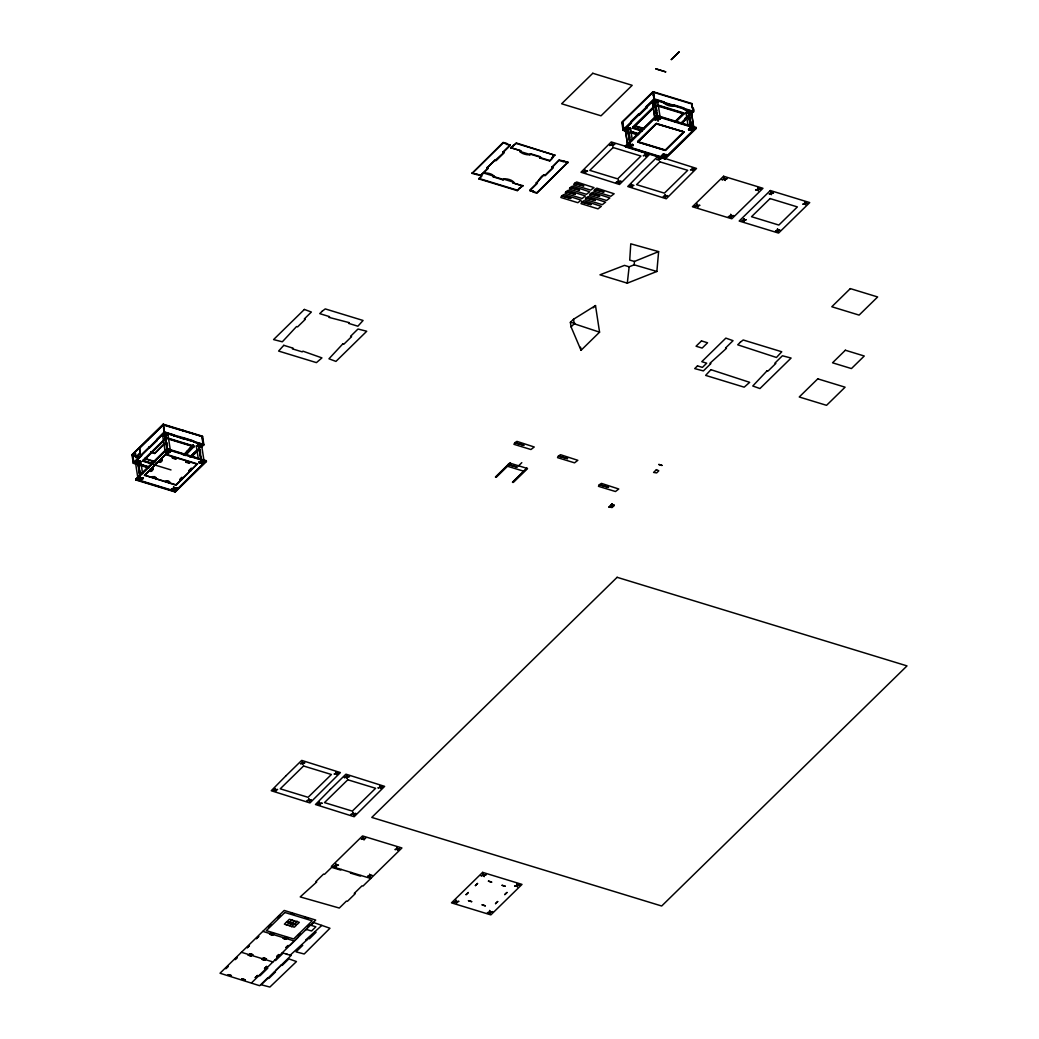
<?xml version="1.0" encoding="UTF-8"?>
<svg xmlns="http://www.w3.org/2000/svg" width="1039" height="1039" viewBox="0 0 1039 1039"><rect width="100%" height="100%" fill="white"/><g stroke="black" fill="none" stroke-linecap="round" stroke-linejoin="round"><path stroke-width="1.5" d="M634.167 264.815L634.465 261.438L658.622 251.62L656.869 271.465L627.296 283.166L599.984 274.815L624.491 265.387L629.14 266.802L634.167 264.815L656.869 271.465M627.296 283.166L629.14 266.802M656.427 123.836L637.686 141.979L665.22 150.434L683.896 131.836L656.362 123.433L637.894 142.083L665.207 150.33L683.974 132.096L656.129 123.589L637.595 141.733L656.362 123.433M201.436 447.199L203.865 444.822L202.54 436.237L163.149 424.198L131.992 454.692L133.304 463.277L148.785 468.018M147.98 439.575L132.044 455.095L136.512 456.459M147.629 439.848L163.565 424.328L164.032 432.146L183.877 439.081L184.02 437.887L193.89 441.004L193.722 442.094L203.579 445.108L202.956 441.017M202.813 440.601L202.189 436.51L163.344 425.003L139.551 448.29L140.278 453.095C131.252 466.433 138.953 445.315 132.46 455.225L133.589 463.004L143.434 466.017L143.291 465.095L143.434 466.017M163.474 428.458L164.175 428.315M135.564 457.173L139.862 452.965L139.551 448.29M149.174 447.354L141.382 454.978M156.551 439.601L164.318 431.873L174.188 434.99L174.032 436.068M133.304 463.277L164.461 432.782L163.149 424.198M141.512 455.783L140.953 454.744L141.512 455.783L134.005 463.134L132.745 454.952L138.135 456.589M148.746 447.121L149.291 448.16L157.084 440.536L156.941 439.627M172.708 427.484L163.279 424.6M143.005 461.212L142.875 460.394L166.188 437.575L166.318 438.393L143.005 461.212L152.278 464.043M166.253 437.99L142.94 460.809L153.772 464.108M150.798 452.264L154.733 453.472L164.707 443.25M154.733 453.472L164.759 443.653M143.369 465.615L148.72 467.602M144.928 458.29L154.564 461.978M151.746 461.121L151.967 460.433M135.732 479.148L166.889 448.653L206.293 460.693L206.41 461.511L175.253 492.005L135.849 479.966L135.732 479.148L175.136 491.187L206.293 460.693M135.849 479.966L167.006 449.471L206.41 461.511M144.486 475.174L165.876 454.238L197.397 463.875L176.072 485.213L144.486 475.174L176.007 484.797L197.397 463.875M144.551 475.576L165.876 454.238M150.317 470.537L152.46 468.446L153.006 469.394C151.668 472.979 149.538 469.719 150.863 471.485M159.59 461.472L161.733 459.381L162.279 460.316C160.941 463.913 158.798 460.641 160.136 462.407M152.889 468.576L150.811 471.083M162.149 459.511L160.071 462.004M184.02 437.887L164.396 432.38L133.875 462.316L136.654 463.173M150.447 471.355L152.525 468.849M159.72 462.277L161.798 459.783M183.812 438.679L203.034 444.16L200.839 446.315M192.41 433.497L173.058 427.613M152.707 476.576C151.928 478.68 153.369 474.901 155.85 477.55L155.694 478.628L155.85 477.55M172.383 457.316L175.812 458.004L175.656 459.095L172.5 458.134L172.383 457.316L175.591 458.693M152.759 476.992L155.98 478.356M172.734 457.446L175.942 458.822M172.5 458.134L172.669 457.043M175.812 458.004L175.656 459.095M155.629 478.226L152.421 476.862M193.722 442.094L193.605 441.289M186.552 451.355C186.682 453.381 191.202 445.043 193.228 444.822M183.28 455.03L193.293 445.224M472.083 173.396L503.162 142.395L506.837 143.512L506.564 144.382L510.162 144.992L503.24 142.901L472.083 173.396L480.771 175.11L488.2 167.837L487.148 167.513L488.2 167.837M184.799 454.069L187.033 451.887M185.15 454.783L194.033 446.095L167.734 438.055M185.215 455.186L194.098 446.497L167.798 438.458M185.28 455.589L194.033 446.095M506.837 143.512L506.564 144.382M476.291 174.682L476.563 173.825M189.955 456.848L197.657 449.432M190.371 456.978L197.722 449.835M200.904 446.718L203.099 444.575M166.357 480.758C165.591 482.849 167.019 479.083 169.513 481.719L169.357 482.81L169.513 481.719M186.046 461.498L189.475 462.173L189.319 463.264L186.163 462.303L186.046 461.498L189.254 462.862M190.384 457.082C192.76 453.861 196.345 451.861 195.929 451.536M191.553 456.407L197.8 450.225M200.969 447.134L203.163 444.978L201.904 436.796M166.422 481.161L169.643 482.525M186.384 461.628L189.605 462.991M487.148 167.513L503.785 152.59L502.733 152.265L503.785 152.59M502.733 152.265L510.162 144.992M186.163 462.303L186.332 461.212M191.618 456.809L198.215 450.355M487.226 168.019L494.941 159.889M502.811 152.772L510.24 145.499M476.641 174.331L480.849 175.617L488.278 168.344M495.019 160.396L496.071 160.72L503.863 153.097M481.252 175.968L481.252 175.968C481.797 169.941 496.097 174.552 493.239 176.89L503.084 179.903C503.499 177.007 515.734 180.747 512.941 182.903L522.786 185.916L512.941 182.903M522.708 185.41L517.266 190.644L478.914 178.929L481.693 175.617M189.475 462.173L189.319 463.264M478.914 178.929L481.771 176.136M510.876 147.733L516.396 143.005L554.826 155.24L549.644 160.98L539.799 157.967L540.436 156.759L530.578 153.746C530.176 156.642 517.942 152.902 520.734 150.733L510.876 147.733L520.734 150.733M169.292 482.408L166.071 481.031M510.954 148.239L513.383 145.291M513.461 145.798L516.396 143.005M179.747 479.537L181.877 477.433L182.422 478.382C181.085 481.979 178.955 478.706 180.292 480.473M189.007 470.459L191.15 468.368L191.696 469.303C190.358 472.901 188.228 469.628 189.553 471.394M182.306 477.563L179.799 479.94L181.942 477.849M191.566 468.498L189.072 470.862L191.215 468.771M179.864 480.343L181.877 477.433M189.137 471.277L191.15 468.368M493.239 176.89L493.876 175.682M520.097 151.954L520.812 151.252M503.084 179.903L503.72 178.682M529.942 154.954L530.578 153.746M512.863 182.396L513.578 181.695M539.799 157.967L540.436 156.759M517.266 190.644L519.682 187.682M519.773 188.202L522.786 185.916M551.891 157.512C552.462 159.357 552.125 155.331 554.748 154.72M549.644 160.98L552.501 158.188M536.215 182.5C536.825 185.358 539.916 175.942 544.007 174.877L545.059 175.201L552.852 167.578L551.8 167.253L552.852 167.578M551.8 167.253L559.229 159.98L567.995 162.201L536.916 193.215L533.241 192.085L533.514 191.228L529.916 190.618L536.838 192.696L567.995 162.201M536.293 183.02L544.007 174.877M551.878 167.773L559.229 159.98M529.838 190.098L537.267 182.825M529.916 190.618L537.345 183.345M544.085 175.396L545.137 175.721L552.93 168.097M559.307 160.5L563.515 161.785L563.787 160.915M533.241 192.085L533.514 191.228M625.907 131.213L623.088 130.356L621.841 122.16L652.999 91.666L691.87 103.549L692.494 107.64M626.634 130.979L623.452 130.005L622.361 122.329L653.518 91.835L653.739 99.186L692.61 111.056L692.766 112.082L681.324 123.368M653.18 95.601L654.063 95.406M630.725 121.706L631.4 122.888L630.725 121.706L638.517 114.082L639.193 115.264L638.517 114.082M646.297 106.459L646.985 107.64L646.297 106.459L654.089 98.835L663.947 101.848C662.531 104.51 674.805 108.264 673.791 104.848L683.636 107.861C683.065 111.134 697.844 115.874 693.026 107.809M623.088 130.356L654.245 99.861L652.999 91.666M631.4 122.888L623.971 130.161L622.725 121.979M639.193 115.264L646.985 107.64M642.076 131.109L632.79 128.278L632.634 127.252L653.726 106.614M653.804 107.121L632.712 127.771L641.998 130.602M632.79 128.278L653.882 107.627M663.947 101.848L663.739 103.212M625.465 145.902L656.622 115.407L696.026 127.446L696.182 128.472L665.025 158.967L625.621 146.928L625.465 145.902L664.869 157.941L696.026 127.446M625.621 146.928L656.778 116.433L696.182 128.472M673.791 104.848L673.597 106.225M683.636 107.861L683.441 109.238M692.143 107.991L691.87 103.549M674.908 121.641L683.792 112.939L657.492 104.913M674.986 122.147L683.87 113.459L657.57 105.42M676.181 121.576L683.948 113.965L683.792 112.939M685.182 118.342L685.857 119.524L685.182 118.342L687.299 116.264M690.48 113.134L692.61 111.056M681.246 122.849L692.688 111.576M681.402 123.875L685.857 119.524M665.22 150.434L683.675 131.771L656.44 123.94M570.372 322.35L573.528 319.259L595.503 305.57L599.568 332.168L581.035 350.312L571.073 326.869L570.372 322.35L574.905 323.285M571.073 326.869L574.216 323.778L573.528 319.259M593.191 307.843L595.503 305.57M495.824 477.148L510.084 463.199M510.5 463.316L496.239 477.278L495.408 477.018L509.668 463.069L527.526 468.524L513.266 482.473L512.435 482.226L526.695 468.264M518.591 465.797L521.812 462.654M512.85 482.356L527.111 468.394M614.088 505.097L611.945 507.188L609.166 507.188L611.958 503.993L614.153 505.499L612.491 504.993M609.166 507.188L611.958 503.993M609.984 507.435L610.283 506.681M610.348 507.084L612.01 507.603L614.153 505.499M341.221 869.435L340.584 870.059L331.675 867.344L324.519 874.331L323.584 874.046L315.791 881.669L316.726 881.955L300.206 896.917L339.311 908.047L346.455 901.047L347.403 901.333L355.195 893.709L354.247 893.423L362.04 885.799L362.975 886.085L401.924 847.967L362.52 835.927L331.363 866.422L370.767 878.462M286.504 925.281L292.206 919.697M289.349 925.684L291.491 923.593M292.206 922.892L294.336 920.801M291.478 926.801L297.18 921.216M351.065 872.448L350.429 873.072L360.273 876.085L360.923 875.461M251.542 982.868L315.713 920.06L284.192 910.437L220.021 973.231L259.672 985.712L267.465 978.089L268.815 978.504L275.504 971.959L274.556 971.673M283.089 953.218L275.582 960.556L274.634 960.27M286.232 954.179L291.245 955.348L275.673 970.595M287.154 954.088L282.14 952.932M290.31 955.062L308.466 938.49L309.414 938.775L316.09 932.23L315.155 931.944M321.843 925.398L305.596 940.087L306.544 940.373M654.908 100.302L656.986 118.043L654.284 100.445L655.752 102.835M652.778 101.926L657.258 101.354L652.856 102.432M655.349 101.9L657.661 101.406L660.388 118.849L655.154 119.979L652.414 102.523L654.726 102.03M652.414 102.523L654.843 102.393M655.466 102.264L657.778 101.77M657.739 101.913L655.427 102.406L654.362 101.212L654.804 102.549L652.492 103.043L654.921 102.9M655.544 102.77L657.856 102.277L657.661 101.406M688.532 110.576L687.987 111.225L688.532 110.576L689.376 113.108M690.208 126.044L688.532 110.835L690.519 128.057L691.065 127.42L692.143 130.953L690.441 127.55M657.31 118.459L655.427 118.862L655.596 119.875L655.31 118.498L657.18 118.095M657.804 117.965L659.804 117.927L657.934 118.329M686.48 112.706L688.273 111.796L690.961 129.394M690.883 111.628L688.896 111.667L691.584 129.265M657.258 118.602L655.077 119.459M657.882 118.472L660.194 117.978L660.388 118.849M688 125.212L686.039 112.796L688.389 112.16L691.078 129.758M688.974 112.173L691.286 111.68L691.48 112.55L689.169 113.043M655.038 119.615L657.388 118.966M657.96 118.991L660.31 118.342M686.156 113.16L688.467 112.667M689.091 112.537L691.403 112.043L693.701 127.109M686.117 113.316L688.428 112.822L687.909 110.978M689.052 112.68L691.364 112.199M688.545 113.173L686.234 113.667L686.039 112.796M657.83 120.303L656.83 117.017L657.908 120.81L658.284 119.407M627.049 127.096L628.517 129.485L627.972 130.135L627.049 127.096L630.374 144.564L629.595 143.668L629.946 144.759L628.076 145.148L628.231 146.174L630.063 145.109L630.66 147.473L630.686 144.979L632.556 144.577L630.569 144.616L630.218 143.538M658.44 120.433L657.661 119.537M625.621 129.083L627.413 128.174L630.218 146.135M628.153 128.407L630.024 128.005L628.037 128.044L630.179 141.603M627.53 128.537L625.738 129.446L625.543 128.576M630.647 145.135L632.959 144.642L633.154 145.512L627.92 146.629L625.179 129.187L627.491 128.693M628.114 128.55L630.426 128.07L630.621 128.94L625.257 129.693L627.569 129.2M625.179 129.187L627.608 129.044M628.231 128.914L630.543 128.42M628.192 129.07L630.504 128.576M689.013 129.278L689.208 130.148L688.935 128.771L693.299 127.836L693.494 128.706M688.662 129.888L694.013 129.122L688.779 130.252L688.584 129.381L690.883 128.888M691.506 128.745L693.818 128.252L694.013 129.122M630.024 145.265L627.725 145.759L627.92 146.629M627.803 146.265L633.076 144.992M663.207 153.941L664.908 157.616L663.207 153.941L663.726 156.045M661.778 155.941L661.973 156.811L661.7 155.421L663.57 155.032M664.194 154.889L666.064 154.499L666.259 155.369M664.272 155.408C669.908 154.214 663.96 157.201 661.544 156.902L661.336 156.032L663.648 155.538M661.414 156.538L663.765 155.902M666.7 155.279L664.35 155.915L663.83 153.811M168.5 453.082C166.006 452.056 166.058 437.666 164.643 433.562L168.201 452.446L170.019 451.277L170.175 452.03M164.617 433.718L166.097 437.055L164.681 434.12M163.045 435.12L163.201 435.873L163.045 435.12L167.409 434.198L167.565 434.938L167.409 434.198M163.123 435.367L167.487 434.432M162.681 435.731L165.084 435.107M165.487 435.016L167.98 434.744L165.565 435.263M162.759 435.964L165.162 435.341M162.733 436.029L165.149 435.51M165.552 435.432L167.967 434.912M165.227 435.757L162.668 435.627L165.292 452.536L167.708 452.03M165.63 435.666L167.915 434.614M165.967 436.51L165.097 434.938M167.175 450.394L168.578 453.588M201.202 460.589L198.267 443.835L199.566 446.679M198.254 444.095L201.41 462.81M165.24 452.134L167.656 451.627L168.175 453.42M170.474 451.017L168.058 451.536L168.149 453.575M198.722 445.212C196.228 446.406 195.968 445.64 198.644 444.978M201.034 444.471L201.189 445.212L201.034 444.471L199.046 444.887L201.826 462.732M165.214 452.303L167.63 451.796M168.045 451.705L170.461 451.186M199.124 445.134L201.111 444.705M168.123 451.939L170.539 451.42L167.902 434.51M198.228 458.303L196.306 446.004L198.709 445.38M199.111 445.302L201.618 445.121L199.189 445.536M165.733 452.718L167.695 452.199M168.123 452.212L170.084 451.679M198.787 445.614L196.306 446.004M165.811 452.965L165.656 452.212L165.811 452.965L167.773 452.433M168.526 452.926L168.175 453.679M138.797 463.303L137.81 460.134L137.447 460.771M135.81 461.784L135.966 462.537L135.81 461.784L137.784 461.355L139.797 474.563M138.265 461.511L140.252 461.082L138.187 461.277L140.291 474.706M135.888 462.017L137.862 461.602M140.473 478.68L138.057 479.2L135.434 462.277L137.849 461.771M138.252 461.68L140.81 461.81L138.395 462.316M135.512 462.524L137.927 462.004M138.33 461.913L140.746 461.394M135.434 462.277L137.901 462.173M138.317 462.082L140.759 461.511M137.992 462.407L135.499 462.693M200.956 461.433L202.202 463.862L201.371 461.342M201.332 462.303L198.787 462.173L201.189 461.654M201.605 461.576L204.163 461.693L201.722 462.381M201.267 461.9L198.787 462.173M201.683 461.81L204.099 461.29M201.254 462.069L198.917 462.823M201.67 461.978L204.086 461.459M203.722 462.069L199.358 463.004L203.787 462.199M201.709 463.446L202.202 463.862M140.823 478.187L143.239 477.68L140.746 477.953L140.953 479.005M138.005 478.797L140.408 478.278L140.538 479.083M137.979 478.966L140.395 478.447M140.81 478.356L143.304 478.083L140.888 478.589M138.499 479.382L142.85 478.343M138.486 479.278L142.927 478.576M140.914 480.226L141.265 479.732M173.903 486.836L174.539 490.499M174.097 488.953L171.539 488.837L173.955 488.317L174.162 489.369L172.201 489.889L172.045 489.148L174.084 489.122M174.513 488.875L176.786 487.707L174.37 488.226L174.565 489.278L176.552 488.849M174.032 488.551L171.539 488.837M174.448 488.46L176.864 487.953M174.02 488.72L171.682 489.473M174.435 488.629L176.838 488.122M174.513 489.148L176.487 488.447M174.474 490.096L173.708 487.979L174.968 490.525M658.622 251.62L630.764 243.814L629.725 260.114L634.465 261.438M691.519 103.9L653.167 92.185L654.258 99.341L623.816 129.135L627.816 130.356M654.245 99.861L693.649 111.9M657.648 105.939L683.948 113.965M634.985 125.732L644.193 128.537M634.634 126.07L643.842 128.888M632.634 127.252L641.92 130.096M630.478 131.174L638.764 133.706M623.894 129.654L626.556 130.459M630.556 131.68L638.414 134.057M630.478 132.148L638.491 134.563M630.128 132.498L637.167 134.654M637.816 141.577L665.142 149.915M640.803 150.967L611.257 141.94L580.983 172.24L619.504 184.474L649.778 154.162L640.453 151.317M516.474 143.512L554.826 155.24M563.865 161.435L568.073 162.72M530.656 154.266L540.514 157.266M520.019 151.434L529.864 154.447M539.722 157.46L549.566 160.461M484.096 173.175L493.954 176.188M503.798 179.202L513.656 182.215M493.161 176.37L503.006 179.383M472.005 172.89L476.213 174.175M478.836 178.409L517.188 190.124M508.175 464.381L517.214 467.147L507.941 464.615M507.097 466.121L524.111 471.329M612.023 504.396L612.841 504.642M609.101 506.772L609.932 507.032M192.76 433.627L202.605 436.64M193.592 441.172L183.734 438.172L183.877 439.081M164.461 432.782L203.865 444.822M167.863 438.861L194.163 446.9M156.967 439.731L157.084 440.536M165.941 454.64L197.462 464.277M150.733 451.861L154.681 453.069M162.279 460.316L161.733 459.381M144.655 458.563L155.915 462.004M142.875 460.394L153.707 463.706M151.304 463.901L171.006 469.927M140.642 464.394L148.928 466.823M143.005 465.368L148.642 467.095M133.94 462.732L148.655 467.199M153.006 469.394L152.46 468.446M288.53 922.229L290.18 922.736M293.505 923.749L295.154 924.255M305.505 930.061L306.635 929.489L311.557 930.996L315.856 926.788L310.934 925.281L313.713 922.554L329.96 928.243L304.206 953.997L296.037 951.854L302.726 945.321L301.791 945.035M297.725 937.685L289.933 945.308M262.802 931.373L294.323 940.996M241.412 952.295L272.932 961.932M266.841 967.893L267.789 968.179L259.997 975.803L259.062 975.517M574.216 323.778L599.568 332.168M682.389 131.408L683.74 132.187M687.909 110.718L688.753 113.238M691.429 128.239L690.454 127.29L690.805 128.368M688.935 128.771L690.922 128.732L691.519 131.083M657.219 101.497L657.142 100.991M654.284 100.445L655.284 103.731M659.752 118.069L659.96 118.953L659.674 117.563M658.531 120.68L656.895 117.784L657.908 120.81M655.31 118.498L655.518 119.368M666.778 155.785L666.583 154.915M661.7 155.421L663.687 155.382L663.843 156.408M629.985 128.161L629.907 127.641M628.751 130.758L627.049 127.355L628.127 130.888M632.517 144.733L632.712 145.603L632.439 144.226M631.283 147.33L629.582 143.927L630.66 147.473M628.076 145.148L628.27 146.018M198.267 443.835L199.163 446.757M165.513 434.847L165.889 435.99M164.643 433.562L167.708 452.303M170.539 451.42L167.98 451.303L167.513 449.9L167.578 451.381L165.292 452.536M173.5 486.927L174.565 490.356M140.226 461.251L140.174 460.848M138.382 463.394L137.408 460.212L139.94 477.057L137.81 460.134M141.343 480.252L139.875 476.641L140.927 480.343M138.499 479.109L138.577 479.615M138.057 479.2L140.33 478.044L140.46 478.849M692.662 108.147L693.299 112.251M691.286 111.68L693.896 128.771M693.299 127.836L693.571 129.226L693.416 128.2L691.545 128.602L692.143 130.953M690.688 121.407L691.143 124.42M689.013 112.017L691.701 129.615M688.584 129.381L688.779 130.252M666.064 154.499L666.337 155.876L666.181 154.85L664.311 155.253L664.466 156.279M664.674 156.331L664.908 157.616M664.869 157.941L665.025 158.967M664.051 156.473L664.285 157.746M655.271 101.393L658.09 119.342M654.648 101.523L657.466 119.485M661.336 156.032L661.544 156.902M652.544 102.887L655.154 119.979M630.426 128.07L632.387 140.473M632.959 144.642L633.154 145.512M629.361 134.771L629.829 137.784M630.569 144.616L630.842 146.005M627.673 126.966L629.972 142.291M628.738 134.901L629.205 137.914M625.296 129.537L627.608 144.616M580.554 347.182L581.035 350.312M201.54 444.887L204.163 461.693M200.137 450.043L200.592 453.056M199.722 450.134L200.189 453.147M201.735 463.29L201.787 463.952M175.136 491.187L175.253 492.005M174.5 489.953L174.552 490.616M166.967 442.783L167.435 445.796M165.045 433.471L167.786 452.536M149.161 447.251L149.291 448.16M140.668 461.16L142.603 473.563M138.81 463.42L139.278 466.433M139.966 470.953L140.421 473.966M135.252 452.497L135.979 457.303M132.953 458.913L132.953 458.913M304.375 309.44L273.569 339.584L282.335 341.805L296.505 326.584L297.557 326.908L305.349 319.285L304.297 318.96L311.375 312.038L304.375 309.44M182.851 430.211L182.63 430.899L182.851 430.211M166.954 449.069L135.797 479.563L175.188 491.603L206.345 461.108L166.954 449.069M283.777 345.325L278.608 351.065L316.427 362.624L321.947 357.897L302.959 351.182L302.245 351.87L292.388 348.87L293.102 348.169L283.777 345.325M322.233 311.193L319.739 313.635L329.584 316.648L328.869 317.35L349.286 322.661L348.572 323.363L357.897 326.207L363.079 320.467L325.259 308.908L322.233 311.193M592.788 73.275L561.631 103.77L601.036 115.81L632.193 85.315L592.788 73.275M342.766 343.935L328.947 358.806L335.948 361.403L366.741 331.246L357.987 329.025L350.559 336.311L351.598 336.623L343.818 344.247L342.766 343.935M655.817 68.834L665.661 71.847L655.817 68.834M679.064 51.95L671.285 59.574L679.064 51.95M622.816 125.914L622.816 125.914M561.618 196.046L560.826 197.488L577.853 202.696L581.126 200.163L563.826 194.566L561.982 195.696L571.021 198.449L561.618 196.046M565.904 191.851L565.112 193.306L582.126 198.501L585.399 195.981L568.099 190.371L566.255 191.501L575.294 194.267L565.904 191.851M570.177 187.669L569.385 189.124L586.412 194.319L589.671 191.799L572.385 186.189L570.541 187.319L579.567 190.085L570.177 187.669M574.463 183.474L573.658 184.929L590.684 190.137L593.957 187.604L576.658 181.994L574.814 183.137L583.853 185.89L574.463 183.474M613.114 147.538L589.801 170.357L617.647 178.864L640.959 156.045L613.114 147.538M633.141 131.992L632.946 133.356L633.141 131.992M656.7 115.913L625.543 146.408L664.947 158.46L696.104 127.966L656.7 115.913M581.801 202.202L581.009 203.657L598.022 208.852L601.295 206.332L583.996 200.722L582.152 201.852L591.191 204.618L581.801 202.202M586.074 198.02L585.282 199.475L602.308 204.67L605.568 202.15L588.282 196.54L586.438 197.67L595.464 200.436L586.074 198.02M590.347 193.825L589.555 195.28L606.581 200.488L609.854 197.955L592.555 192.358L590.71 193.488L599.75 196.241L590.347 193.825M594.633 189.643L593.84 191.098L610.854 196.293L614.127 193.773L596.828 188.163L594.983 189.293L604.023 192.059L594.633 189.643M642.427 171.474L627.738 186.526L666.259 198.761L696.533 168.448L658.012 156.227L642.427 171.474M659.869 161.824L636.556 184.643L664.402 193.15L687.714 170.331L659.869 161.824M723.573 176.253L692.416 206.748L731.82 218.787L762.977 188.293L723.573 176.253M770.328 190.54L739.171 221.034L778.575 233.074L809.732 202.579L770.328 190.54M514.786 442.809L513.928 444.315L530.955 449.523L534.228 446.991L516.928 441.38L515.019 442.575L524.059 445.341L514.786 442.809M770.068 198.566L751.522 216.709L778.847 225.06L797.381 206.917L770.068 198.566M558.398 456.134L557.54 457.641L574.554 462.836L577.827 460.316L560.528 454.705L558.631 455.9L567.658 458.667L558.398 456.134M701.481 340.922L696.052 346.221L702.156 348.091L707.572 342.779L701.481 340.922M697.481 365.897L694.701 368.611L703.39 370.91L710.897 363.559L709.962 363.273L726.482 348.312L725.534 348.026L733.04 340.675L725.858 338.117L701.78 361.689L706.715 363.195L702.416 367.39L697.481 365.897M286.115 775.639L271.244 790.731L309.947 802.926L340.402 772.574L301.7 760.392L286.115 775.639M303.557 765.99L280.244 788.809L308.089 797.316L331.402 774.497L303.557 765.99M710.923 369.676L705.637 375.391L744.197 387.17L749.677 382.339L710.923 369.676M740.275 342.299L737.703 344.805L776.471 357.481L781.757 351.766L743.184 339.987L740.275 342.299M599.308 484.81L598.464 486.317L615.478 491.525L618.75 488.992L601.451 483.395L599.542 484.577L608.581 487.343L599.308 484.81M658.856 464.472L662.012 465.433L658.856 464.472M656.44 469.641L653.596 472.433L656.648 472.914L658.791 470.81L656.44 469.641M330.35 789.419L315.466 804.524L354.169 816.719L384.638 786.367L345.935 774.172L330.35 789.419M347.792 779.782L324.467 802.602L352.312 811.108L375.624 788.289L347.792 779.782M850.331 288.608L831.797 306.752L859.11 315.103L877.656 296.959L850.331 288.608M767.12 370.741L752.768 386.001L759.951 388.547L791.108 358.052L782.419 355.767L774.912 363.118L775.86 363.403L768.068 371.027L767.12 370.741M845.356 350.234L832.525 362.793L851.435 368.572L864.266 356.013L845.356 350.234M817.771 378.845L799.238 396.989L826.55 405.327L845.097 387.183L817.771 378.845M617.127 577.307L371.78 817.42L661.674 906.008L907.008 665.895L617.127 577.307M227.996 966.517L225.866 968.608L227.996 966.517M237.269 957.439L235.126 959.542L237.269 957.439M249.386 945.581L247.256 947.672L249.386 945.581M258.659 936.503L256.516 938.607L258.659 936.503M270.776 924.645L268.646 926.736L270.776 924.645M280.049 915.58L277.907 917.671L280.049 915.58M284.868 912.476L266.335 930.619L293.647 938.957L312.194 920.814L284.868 912.476M228.242 974.647L231.385 975.608L228.242 974.647M248.204 955.114L251.347 956.075L248.204 955.114M249.62 953.711L252.776 954.672L249.62 953.711M269.595 934.178L272.738 935.139L269.595 934.178M271.01 932.775L274.166 933.736L271.01 932.775M290.985 913.242L294.128 914.203L290.985 913.242M286.517 922.074L284.374 924.165L294.323 927.204L296.466 925.113L294.803 924.606L295.518 923.905L297.18 924.411L299.323 922.32L289.362 919.281L287.232 921.372L288.894 921.879L286.517 922.074M290.543 922.385L289.829 923.087L293.154 924.1L293.868 923.398L290.543 922.385M241.892 978.816L245.048 979.79L241.892 978.816M261.854 959.283L265.01 960.244L261.854 959.283M263.283 957.88L266.439 958.854L263.283 957.88M283.244 938.347L286.4 939.308L283.244 938.347M284.673 936.957L287.829 937.918L284.673 936.957M304.635 917.411L307.791 918.372L304.635 917.411M257.425 975.504L255.282 977.595L257.425 975.504M266.685 966.439L264.555 968.53L266.685 966.439M278.816 954.568L276.673 956.659L278.816 954.568M288.076 945.503L285.946 947.594L288.076 945.503M300.193 933.632L298.063 935.723L300.193 933.632M309.466 924.567L307.323 926.658L309.466 924.567M281.244 965.127L261.192 984.764L269.88 987.05L296.466 961.556L288.868 958.88L282.192 965.426L281.244 965.127M482.628 872.357L451.471 902.852L490.863 914.891L522.02 884.397L482.628 872.357M468.264 892.553L466.121 894.644L468.264 892.553M477.537 883.488L475.394 885.579L477.537 883.488M468.498 900.683L471.654 901.644L468.498 900.683M488.46 881.15L491.616 882.111L488.46 881.15M482.161 904.865L485.317 905.826L482.161 904.865M502.123 885.319L505.279 886.28L502.123 885.319M497.681 901.54L495.538 903.631L497.681 901.54M506.954 892.475L504.811 894.566L506.954 892.475M656.622 110.186L656.116 110.679L656.622 110.186M690.247 120.459L689.74 120.953L690.247 120.459M629.387 136.849L628.881 137.343L629.387 136.849M611.997 143.161L611.815 144.629L609.62 145.473L611.932 144.979L612.997 146.187L612.555 144.85L614.867 144.356L612.439 144.486L611.997 143.161M645.622 153.434L645.44 154.902L643.245 155.746L645.557 155.253L645.998 156.59L646.18 155.123L648.479 154.629L646.063 154.759L645.622 153.434M584.762 169.812L584.58 171.279L582.385 172.136L584.697 171.643L585.762 172.838L585.321 171.5L587.619 171.019L585.204 171.149L584.762 169.812M663.83 154.071L663.285 154.72L663.83 154.071M658.83 157.694L658.57 158.915L656.817 159.668L658.687 159.266L659.051 160.357L659.31 159.136L661.181 158.733L659.194 158.772L658.83 157.694M618.374 180.085L618.192 181.552L616.01 182.409L618.322 181.916L618.763 183.241L618.945 181.786L621.244 181.293L618.815 181.422L618.374 180.085M692.455 167.967L692.195 169.188L690.441 169.941L692.312 169.539L692.662 170.63L692.935 169.409L694.805 169.006L692.818 169.045L692.455 167.967M631.595 184.358L631.335 185.565L629.582 186.332L631.452 185.929L631.803 187.007L632.076 185.799L633.946 185.397L631.959 185.436L631.595 184.358M724.313 177.474L724.131 178.942L721.949 179.799L724.248 179.305L725.313 180.5L724.871 179.176L727.183 178.682L724.754 178.812L724.313 177.474M665.22 194.631L664.96 195.839L663.207 196.605L665.077 196.202L665.428 197.28L665.7 196.072L667.57 195.67L665.583 195.709L665.22 194.631M757.938 187.747L757.756 189.215L755.561 190.072L757.873 189.579L758.314 190.916L758.496 189.449L760.808 188.955L758.379 189.085L757.938 187.747M697.078 204.138L696.896 205.605L694.701 206.449L697.013 205.956L698.078 207.164L697.637 205.826L699.948 205.332L697.52 205.462L697.078 204.138M771.159 192.02L770.886 193.228L769.133 193.994L771.003 193.592L771.367 194.67L771.626 193.462L773.497 193.059L771.509 193.098L771.159 192.02M730.703 214.411L730.521 215.878L728.326 216.735L730.638 216.242L731.079 217.567L731.261 216.099L733.573 215.605L731.144 215.748L730.703 214.411M804.77 202.293L804.511 203.501L802.757 204.267L804.628 203.865L805.615 204.813L805.251 203.735L807.121 203.332L805.134 203.371L804.77 202.293M743.911 218.671L743.651 219.891L741.898 220.645L743.768 220.255L744.132 221.333L744.392 220.112L746.262 219.723L744.275 219.761L743.911 218.671M777.536 228.944L777.276 230.164L775.523 230.918L777.393 230.528L778.38 231.476L778.016 230.385L779.886 229.996L777.899 230.035L777.536 228.944M201.137 460.173L202.202 463.615L201.137 460.173M302.414 761.886L302.388 763.12L300.479 763.769L302.466 763.353L302.843 764.496L302.868 763.262L304.843 762.847L302.791 763.029L302.414 761.886M336.039 772.159L336 773.393L334.103 774.042L336.078 773.626L336.87 774.678L336.493 773.536L338.467 773.12L336.415 773.302L336.039 772.159M275.179 788.536L275.14 789.77L273.244 790.432L275.231 790.004L276.01 791.069L275.634 789.926L277.608 789.497L275.556 789.679L275.179 788.536M346.558 775.419L346.61 776.912L344.273 777.653L346.688 777.146L347.156 778.536L347.104 777.055L349.52 776.536L347.026 776.821L346.558 775.419M308.804 798.822L308.765 800.043L306.869 800.705L308.843 800.277L309.635 801.342L309.258 800.199L311.232 799.77L309.18 799.952L308.804 798.822M380.183 785.692L380.235 787.185L377.897 787.939L380.313 787.419L381.183 788.718L380.729 787.328L383.144 786.809L380.651 787.094L380.183 785.692M319.324 802.082L319.376 803.563L317.038 804.316L319.454 803.796L320.324 805.108L319.869 803.705L322.285 803.199L319.791 803.472L319.324 802.082M352.948 812.355L353 813.836L350.663 814.589L353.078 814.069L353.948 815.381L353.494 813.992L355.896 813.472L353.403 813.745L352.948 812.355M363.234 837.434L363.208 838.655L361.312 839.317L363.286 838.889L364.079 839.954L363.702 838.811L365.676 838.382L363.624 838.577L363.234 837.434M396.859 847.707L396.833 848.928L394.937 849.59L396.911 849.175L397.703 850.227L397.314 849.084L399.301 848.655L397.236 848.85L396.859 847.707M336 864.084L335.974 865.318L334.077 865.968L336.052 865.552L336.428 866.695L336.467 865.461L338.441 865.045L336.376 865.227L336 864.084M369.624 874.357L369.598 875.591L367.702 876.254L369.676 875.825L370.053 876.968L370.079 875.734L372.066 875.319L370.001 875.5L369.624 874.357M483.252 873.604L483.304 875.085L480.979 875.838L483.382 875.319L484.265 876.63L483.797 875.228L486.213 874.721L483.719 874.994L483.252 873.604M516.877 883.877L516.928 885.358L514.591 886.111L517.006 885.592L517.474 886.994L517.422 885.501L519.838 884.994L517.344 885.267L516.877 883.877M456.017 900.255L456.069 901.735L453.731 902.488L456.147 901.982L456.615 903.372L456.563 901.891L458.978 901.371L456.485 901.657L456.017 900.255M489.642 910.528L489.694 912.008L487.356 912.761L489.772 912.255L490.239 913.645L490.187 912.164L492.603 911.645L490.109 911.93L489.642 910.528M203.8 462.303L203.644 461.55L203.8 462.303M142.94 478.68L142.785 477.94L142.94 478.68"/></g></svg>
